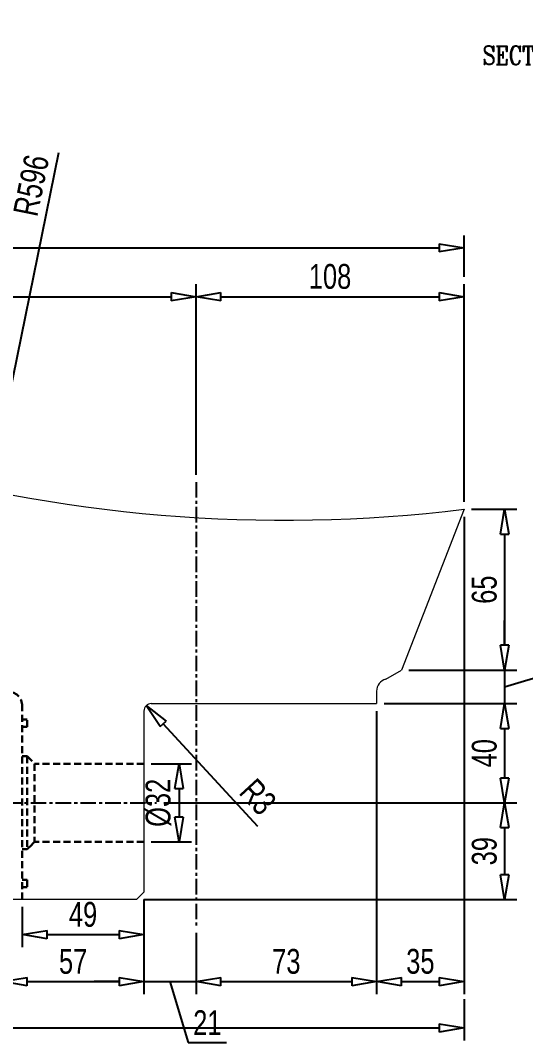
# Model space of a CAD drawing. Header units: millimetres. Extents: x 135002 to 160744, y 22203 to 27033.
# Drawn here: x 146666 to 146869.5, y 23356.1 to 23768.2 of the extents above; entities that cross this region are included whole.
import ezdxf

# ---------------------------------------------------------------- set-up
doc = ezdxf.new("R2010")
doc.units = ezdxf.units.MM
doc.header["$LTSCALE"] = 25
doc.linetypes.add('CENTER', pattern=[2, 1.25, -0.25, 0.25, -0.25])
doc.linetypes.add('HIDDEN', pattern=[0.375, 0.25, -0.125])
doc.layers.get('0').update_dxf_attribs({"linetype": 'CONTINUOUS'})
doc.layers.get('Defpoints').update_dxf_attribs({"linetype": 'CONTINUOUS'})
doc.layers.add('04 DIMENSION', color=7, linetype='CONTINUOUS', lineweight=18)
doc.layers.add('main', color=7, linetype='CONTINUOUS', lineweight=30)
doc.styles.add('DIM-1', font='swisscl.ttf')
doc.styles.add('ROMANC', font='romanc', dxfattribs={"height": 1050})
doc.dimstyles.new('DIM-1', dxfattribs={"dimscale": 5, "dimtxt": 2, "dimasz": 2, "dimexe": 1, "dimexo": 0.6, "dimgap": 0.6, "dimtad": 1, "dimdec": 0, "dimzin": 0, "dimdsep": 46, "dimtxsty": 'DIM-1', "dimblk": 'CLOSEDBLANK', "dimcen": 0, "dimclrd": 8, "dimclre": 8, "dimclrt": 6, "dimadec": 0, "dimazin": 0, "dimtfac": 1, "dimtdec": 0, "dimtmove": 1, "dimatfit": 0, "dimfxl": 1, "dimtolj": 1, "dimtzin": 0, "dimarcsym": 1})

# ---------------------------------------------------------------- blocks, each defined once
blk = doc.blocks.new('_ClosedBlank')
at = {"color": 0, "linetype": 'ByBlock', "lineweight": -2}
for p, q in [((-1, 0.167), (0, 0)), ((-1, 0.167), (-1, -0.167)), ((0, 0), (-1, -0.167))]:
    blk.add_line(p, q, dxfattribs=at)
blk = doc.blocks.new('*D89')
at = {"layer": '04 DIMENSION', "color": 8, "linetype": 'Continuous', "lineweight": -2, "transparency": 16777216}
for p, q in [((146441.75, 23641.87), (146441.75, 23661.79)), ((146736.72, 23585.04), (146736.72, 23661.79))]:
    blk.add_line(p, q, dxfattribs=at)
at = {"layer": '04 DIMENSION', "color": 8, "lineweight": -2, "transparency": 16777216}
blk.add_line((146451.75, 23656.79), (146726.72, 23656.79), dxfattribs=at)
at = {"layer": 'Defpoints', "color": 0, "transparency": 16777216}
for p in [(146736.72, 23656.79), (146441.75, 23638.87), (146736.72, 23582.04)]:
    blk.add_point(p, dxfattribs=at)
at = {"layer": '04 DIMENSION', "color": 8, "lineweight": -2, "transparency": 16777216, "xscale": 10, "yscale": 10, "zscale": 10, "rotation": 180}
blk.add_blockref('_ClosedBlank', (146441.75, 23656.79), dxfattribs=at)
at = {"layer": '04 DIMENSION', "color": 8, "lineweight": -2, "transparency": 16777216, "xscale": 10, "yscale": 10, "zscale": 10}
blk.add_blockref('_ClosedBlank', (146736.72, 23656.79), dxfattribs=at)
at = {"layer": '04 DIMENSION', "color": 6, "transparency": 16777216, "insert": (146589.23, 23664.91), "char_height": 10, "attachment_point": 5, "style": 'DIM-1'}
blk.add_mtext('\\A1;295', dxfattribs=at)
blk = doc.blocks.new('*D90')
at = {"layer": '04 DIMENSION', "color": 8, "linetype": 'Continuous', "lineweight": -2, "transparency": 16777216}
for p, q in [((146736.72, 23626.42), (146736.72, 23661.79)), ((146844.71, 23574.07), (146844.71, 23661.79))]:
    blk.add_line(p, q, dxfattribs=at)
at = {"layer": '04 DIMENSION', "color": 8, "lineweight": -2, "transparency": 16777216}
blk.add_line((146746.72, 23656.79), (146834.71, 23656.79), dxfattribs=at)
at = {"layer": 'Defpoints', "color": 0, "transparency": 16777216}
for p in [(146844.71, 23656.79), (146736.72, 23623.42), (146844.71, 23571.07)]:
    blk.add_point(p, dxfattribs=at)
at = {"layer": '04 DIMENSION', "color": 8, "lineweight": -2, "transparency": 16777216, "xscale": 10, "yscale": 10, "zscale": 10, "rotation": 180}
blk.add_blockref('_ClosedBlank', (146736.72, 23656.79), dxfattribs=at)
at = {"layer": '04 DIMENSION', "color": 8, "lineweight": -2, "transparency": 16777216, "xscale": 10, "yscale": 10, "zscale": 10}
blk.add_blockref('_ClosedBlank', (146844.71, 23656.79), dxfattribs=at)
at = {"layer": '04 DIMENSION', "color": 6, "transparency": 16777216, "insert": (146790.71, 23664.91), "char_height": 10, "attachment_point": 5, "style": 'DIM-1'}
blk.add_mtext('\\A1;108', dxfattribs=at)
blk = doc.blocks.new('*D91')
at = {"layer": '04 DIMENSION', "color": 8, "lineweight": -2, "transparency": 16777216}
blk.add_line((146681.32, 23714.77), (146655.61, 23588.43), dxfattribs=at)
at = {"layer": 'Defpoints', "color": 0, "transparency": 16777216}
for p in [(146772.39, 24162.26), (146653.61, 23578.63)]:
    blk.add_point(p, dxfattribs=at)
at = {"layer": '04 DIMENSION', "color": 8, "lineweight": -2, "transparency": 16777216, "xscale": 10, "yscale": 10, "zscale": 10, "rotation": 258.4967789000252}
blk.add_blockref('_ClosedBlank', (146653.61, 23578.63), dxfattribs=at)
at = {"layer": '04 DIMENSION', "color": 6, "transparency": 16777216, "insert": (146670.36, 23701.66), "char_height": 10, "attachment_point": 5, "rotation": 78.4968, "style": 'DIM-1'}
blk.add_mtext('\\A1;R596', dxfattribs=at)
blk = doc.blocks.new('*D93')
at = {"layer": '04 DIMENSION', "color": 8, "linetype": 'Continuous', "lineweight": -2, "transparency": 16777216}
for p, q in [((146847.71, 23571.07), (146866, 23571.07)), ((146822.47, 23506.27), (146866, 23506.27))]:
    blk.add_line(p, q, dxfattribs=at)
at = {"layer": '04 DIMENSION', "color": 8, "lineweight": -2, "transparency": 16777216}
blk.add_line((146861, 23561.07), (146861, 23516.27), dxfattribs=at)
at = {"layer": 'Defpoints', "color": 0, "transparency": 16777216}
for p in [(146844.71, 23571.07), (146819.47, 23506.27), (146861, 23506.27)]:
    blk.add_point(p, dxfattribs=at)
at = {"layer": '04 DIMENSION', "color": 8, "lineweight": -2, "transparency": 16777216, "xscale": 10, "yscale": 10, "zscale": 10}
for p, rotation in [((146861, 23571.07), 90), ((146861, 23506.27), 270)]:
    blk.add_blockref('_ClosedBlank', p, dxfattribs=dict(at, rotation=rotation))
at = {"layer": '04 DIMENSION', "color": 6, "transparency": 16777216, "insert": (146852.88, 23538.67), "char_height": 10, "attachment_point": 5, "rotation": 90, "style": 'DIM-1'}
blk.add_mtext('\\A1;65', dxfattribs=at)
blk = doc.blocks.new('*D94')
at = {"layer": '04 DIMENSION', "color": 8, "lineweight": -2, "transparency": 16777216}
for p, q in [((146861, 23516.27), (146861, 23526.27)), ((146885.5, 23506.85), (146885.5, 23523.92)), ((146861, 23499.5), (146885.5, 23506.85)), ((146861, 23506.27), (146861, 23492.73)), ((146861, 23506.27), (146861, 23492.73)), ((146861, 23482.73), (146861, 23472.73))]:
    blk.add_line(p, q, dxfattribs=at)
at = {"layer": '04 DIMENSION', "color": 8, "linetype": 'Continuous', "lineweight": -2, "transparency": 16777216}
for p, q in [((146847.24, 23506.27), (146866, 23506.27)), ((146812.48, 23492.73), (146866, 23492.73))]:
    blk.add_line(p, q, dxfattribs=at)
at = {"layer": 'Defpoints', "color": 0, "transparency": 16777216}
for p in [(146844.24, 23506.27), (146809.48, 23492.73), (146861, 23492.73)]:
    blk.add_point(p, dxfattribs=at)
at = {"layer": '04 DIMENSION', "color": 8, "lineweight": -2, "transparency": 16777216, "xscale": 10, "yscale": 10, "zscale": 10}
for p, rotation in [((146861, 23506.27), 270), ((146861, 23492.73), 90)]:
    blk.add_blockref('_ClosedBlank', p, dxfattribs=dict(at, rotation=rotation))
at = {"layer": '04 DIMENSION', "color": 6, "transparency": 16777216, "insert": (146877.5, 23515.39), "char_height": 10, "attachment_point": 5, "rotation": 90, "style": 'DIM-1'}
blk.add_mtext('\\A1;14', dxfattribs=at)
blk = doc.blocks.new('*D95')
at = {"layer": '04 DIMENSION', "color": 8, "linetype": 'Continuous', "lineweight": -2, "transparency": 16777216}
for p, q in [((146842.24, 23492.73), (146866, 23492.73)), ((146723.74, 23452.73), (146866, 23452.73))]:
    blk.add_line(p, q, dxfattribs=at)
at = {"layer": '04 DIMENSION', "color": 8, "lineweight": -2, "transparency": 16777216}
blk.add_line((146861, 23482.73), (146861, 23462.73), dxfattribs=at)
at = {"layer": 'Defpoints', "color": 0, "transparency": 16777216}
for p in [(146839.24, 23492.73), (146720.74, 23452.73), (146861, 23452.73)]:
    blk.add_point(p, dxfattribs=at)
at = {"layer": '04 DIMENSION', "color": 8, "lineweight": -2, "transparency": 16777216, "xscale": 10, "yscale": 10, "zscale": 10}
for p, rotation in [((146861, 23492.73), 90), ((146861, 23452.73), 270)]:
    blk.add_blockref('_ClosedBlank', p, dxfattribs=dict(at, rotation=rotation))
at = {"layer": '04 DIMENSION', "color": 6, "transparency": 16777216, "insert": (146852.88, 23472.73), "char_height": 10, "attachment_point": 5, "rotation": 90, "style": 'DIM-1'}
blk.add_mtext('\\A1;40', dxfattribs=at)
blk = doc.blocks.new('*D96')
at = {"layer": '04 DIMENSION', "color": 8, "linetype": 'Continuous', "lineweight": -2, "transparency": 16777216}
for p, q in [((146818.87, 23452.73), (146866, 23452.73)), ((146715.72, 23413.73), (146866, 23413.73))]:
    blk.add_line(p, q, dxfattribs=at)
at = {"layer": '04 DIMENSION', "color": 8, "lineweight": -2, "transparency": 16777216}
blk.add_line((146861, 23442.73), (146861, 23423.73), dxfattribs=at)
at = {"layer": 'Defpoints', "color": 0, "transparency": 16777216}
for p in [(146815.87, 23452.73), (146712.72, 23413.73), (146861, 23413.73)]:
    blk.add_point(p, dxfattribs=at)
at = {"layer": '04 DIMENSION', "color": 8, "lineweight": -2, "transparency": 16777216, "xscale": 10, "yscale": 10, "zscale": 10}
for p, rotation in [((146861, 23452.73), 90), ((146861, 23413.73), 270)]:
    blk.add_blockref('_ClosedBlank', p, dxfattribs=dict(at, rotation=rotation))
at = {"layer": '04 DIMENSION', "color": 6, "transparency": 16777216, "insert": (146852.88, 23433.23), "char_height": 10, "attachment_point": 5, "rotation": 90, "style": 'DIM-1'}
blk.add_mtext('\\A1;39', dxfattribs=at)
blk = doc.blocks.new('*D97')
at = {"layer": '04 DIMENSION', "color": 8, "linetype": 'Continuous', "lineweight": -2, "transparency": 16777216}
for p, q in [((146441.75, 23664.79), (146441.75, 23681.5)), ((146844.71, 23664.79), (146844.71, 23681.5))]:
    blk.add_line(p, q, dxfattribs=at)
at = {"layer": '04 DIMENSION', "color": 8, "lineweight": -2, "transparency": 16777216}
blk.add_line((146451.75, 23676.5), (146834.71, 23676.5), dxfattribs=at)
at = {"layer": 'Defpoints', "color": 0, "transparency": 16777216}
for p in [(146844.71, 23676.5), (146441.75, 23661.79), (146844.71, 23661.79)]:
    blk.add_point(p, dxfattribs=at)
at = {"layer": '04 DIMENSION', "color": 8, "lineweight": -2, "transparency": 16777216, "xscale": 10, "yscale": 10, "zscale": 10, "rotation": 180}
blk.add_blockref('_ClosedBlank', (146441.75, 23676.5), dxfattribs=at)
at = {"layer": '04 DIMENSION', "color": 8, "lineweight": -2, "transparency": 16777216, "xscale": 10, "yscale": 10, "zscale": 10}
blk.add_blockref('_ClosedBlank', (146844.71, 23676.5), dxfattribs=at)
at = {"layer": '04 DIMENSION', "color": 6, "transparency": 16777216, "insert": (146643.23, 23684.62), "char_height": 10, "attachment_point": 5, "style": 'DIM-1'}
blk.add_mtext('\\A1;403', dxfattribs=at)
blk = doc.blocks.new('*D98')
at = {"layer": '04 DIMENSION', "color": 8, "linetype": 'Continuous', "lineweight": -2, "transparency": 16777216}
for p, q in [((146715.72, 23413.73), (146715.72, 23375.63)), ((146658.72, 23410.73), (146658.72, 23375.63))]:
    blk.add_line(p, q, dxfattribs=at)
at = {"layer": '04 DIMENSION', "color": 8, "lineweight": -2, "transparency": 16777216}
blk.add_line((146668.72, 23380.63), (146705.72, 23380.63), dxfattribs=at)
at = {"layer": 'Defpoints', "color": 0, "transparency": 16777216}
for p in [(146715.72, 23416.73), (146658.72, 23413.73), (146715.72, 23380.63)]:
    blk.add_point(p, dxfattribs=at)
at = {"layer": '04 DIMENSION', "color": 8, "lineweight": -2, "transparency": 16777216, "xscale": 10, "yscale": 10, "zscale": 10, "rotation": 180}
blk.add_blockref('_ClosedBlank', (146658.72, 23380.63), dxfattribs=at)
at = {"layer": '04 DIMENSION', "color": 8, "lineweight": -2, "transparency": 16777216, "xscale": 10, "yscale": 10, "zscale": 10}
blk.add_blockref('_ClosedBlank', (146715.72, 23380.63), dxfattribs=at)
at = {"layer": '04 DIMENSION', "color": 6, "transparency": 16777216, "insert": (146687.22, 23388.73), "char_height": 10, "attachment_point": 5, "style": 'DIM-1'}
blk.add_mtext('\\A1;57', dxfattribs=at)
blk = doc.blocks.new('*D99')
at = {"layer": '04 DIMENSION', "color": 8, "linetype": 'Continuous', "lineweight": -2, "transparency": 16777216}
for p, q in [((146809.48, 23489.73), (146809.48, 23375.63)), ((146736.72, 23400.33), (146736.72, 23375.63))]:
    blk.add_line(p, q, dxfattribs=at)
at = {"layer": '04 DIMENSION', "color": 8, "lineweight": -2, "transparency": 16777216}
blk.add_line((146746.72, 23380.63), (146799.48, 23380.63), dxfattribs=at)
at = {"layer": 'Defpoints', "color": 0, "transparency": 16777216}
for p in [(146809.48, 23492.73), (146736.72, 23403.33), (146809.48, 23380.63)]:
    blk.add_point(p, dxfattribs=at)
at = {"layer": '04 DIMENSION', "color": 8, "lineweight": -2, "transparency": 16777216, "xscale": 10, "yscale": 10, "zscale": 10, "rotation": 180}
blk.add_blockref('_ClosedBlank', (146736.72, 23380.63), dxfattribs=at)
at = {"layer": '04 DIMENSION', "color": 8, "lineweight": -2, "transparency": 16777216, "xscale": 10, "yscale": 10, "zscale": 10}
blk.add_blockref('_ClosedBlank', (146809.48, 23380.63), dxfattribs=at)
at = {"layer": '04 DIMENSION', "color": 6, "transparency": 16777216, "insert": (146773.1, 23388.75), "char_height": 10, "attachment_point": 5, "style": 'DIM-1'}
blk.add_mtext('\\A1;73', dxfattribs=at)
blk = doc.blocks.new('*D100')
at = {"layer": '04 DIMENSION', "color": 8, "linetype": 'Continuous', "lineweight": -2, "transparency": 16777216}
for p, q in [((146844.71, 23568.07), (146844.71, 23375.63)), ((146809.48, 23476.51), (146809.48, 23375.63))]:
    blk.add_line(p, q, dxfattribs=at)
at = {"layer": '04 DIMENSION', "color": 8, "lineweight": -2, "transparency": 16777216}
blk.add_line((146819.48, 23380.63), (146834.71, 23380.63), dxfattribs=at)
at = {"layer": 'Defpoints', "color": 0, "transparency": 16777216}
for p in [(146844.71, 23571.07), (146809.48, 23479.51), (146844.71, 23380.63)]:
    blk.add_point(p, dxfattribs=at)
at = {"layer": '04 DIMENSION', "color": 8, "lineweight": -2, "transparency": 16777216, "xscale": 10, "yscale": 10, "zscale": 10, "rotation": 180}
blk.add_blockref('_ClosedBlank', (146809.48, 23380.63), dxfattribs=at)
at = {"layer": '04 DIMENSION', "color": 8, "lineweight": -2, "transparency": 16777216, "xscale": 10, "yscale": 10, "zscale": 10}
blk.add_blockref('_ClosedBlank', (146844.71, 23380.63), dxfattribs=at)
at = {"layer": '04 DIMENSION', "color": 6, "transparency": 16777216, "insert": (146827.09, 23388.76), "char_height": 10, "attachment_point": 5, "style": 'DIM-1'}
blk.add_mtext('\\A1;35', dxfattribs=at)
blk = doc.blocks.new('*D102')
at = {"layer": '04 DIMENSION', "color": 8, "linetype": 'Continuous', "lineweight": -2, "transparency": 16777216}
for p, q in [((146715.72, 23397.02), (146715.72, 23375.63)), ((146736.72, 23397.02), (146736.72, 23375.63))]:
    blk.add_line(p, q, dxfattribs=at)
at = {"layer": '04 DIMENSION', "color": 8, "lineweight": -2, "transparency": 16777216}
for p, q in [((146705.72, 23380.63), (146695.72, 23380.63)), ((146715.72, 23380.63), (146736.72, 23380.63)), ((146715.72, 23380.63), (146736.72, 23380.63)), ((146726.22, 23380.63), (146733.58, 23356.07)), ((146746.72, 23380.63), (146756.72, 23380.63)), ((146733.58, 23356.07), (146748.99, 23356.07))]:
    blk.add_line(p, q, dxfattribs=at)
at = {"layer": 'Defpoints', "color": 0, "transparency": 16777216}
for p in [(146715.72, 23400.02), (146736.72, 23400.02), (146736.72, 23380.63)]:
    blk.add_point(p, dxfattribs=at)
at = {"layer": '04 DIMENSION', "color": 8, "lineweight": -2, "transparency": 16777216, "xscale": 10, "yscale": 10, "zscale": 10}
blk.add_blockref('_ClosedBlank', (146715.72, 23380.63), dxfattribs=at)
at = {"layer": '04 DIMENSION', "color": 8, "lineweight": -2, "transparency": 16777216, "xscale": 10, "yscale": 10, "zscale": 10, "rotation": 180}
blk.add_blockref('_ClosedBlank', (146736.72, 23380.63), dxfattribs=at)
at = {"layer": '04 DIMENSION', "color": 6, "transparency": 16777216, "insert": (146741.29, 23364.09), "char_height": 10, "attachment_point": 5, "style": 'DIM-1'}
blk.add_mtext('\\A1;21', dxfattribs=at)
blk = doc.blocks.new('*D116')
at = {"layer": '04 DIMENSION', "color": 8, "linetype": 'Continuous', "lineweight": -2, "transparency": 16777216}
for p, q in [((146718.72, 23468.48), (146734.88, 23468.48)), ((146718.72, 23436.98), (146734.88, 23436.98))]:
    blk.add_line(p, q, dxfattribs=at)
at = {"layer": '04 DIMENSION', "color": 8, "lineweight": -2, "transparency": 16777216}
blk.add_line((146729.88, 23458.48), (146729.88, 23446.98), dxfattribs=at)
at = {"layer": 'Defpoints', "color": 0, "transparency": 16777216}
for p in [(146715.72, 23468.48), (146715.72, 23436.98), (146729.88, 23436.98)]:
    blk.add_point(p, dxfattribs=at)
at = {"layer": '04 DIMENSION', "color": 8, "lineweight": -2, "transparency": 16777216, "xscale": 10, "yscale": 10, "zscale": 10}
for p, rotation in [((146729.88, 23468.48), 90), ((146729.88, 23436.98), 270)]:
    blk.add_blockref('_ClosedBlank', p, dxfattribs=dict(at, rotation=rotation))
at = {"layer": '04 DIMENSION', "color": 6, "transparency": 16777216, "insert": (146721.61, 23452.73), "char_height": 10, "attachment_point": 5, "rotation": 90, "style": 'DIM-1'}
blk.add_mtext('\\A1;%%C32', dxfattribs=at)
blk = doc.blocks.new('*D118')
at = {"layer": '04 DIMENSION', "color": 8, "linetype": 'Continuous', "lineweight": -2, "transparency": 16777216}
for p, q in [((146666.72, 23410.73), (146666.72, 23394.58)), ((146715.72, 23402.26), (146715.72, 23394.58))]:
    blk.add_line(p, q, dxfattribs=at)
at = {"layer": '04 DIMENSION', "color": 8, "lineweight": -2, "transparency": 16777216}
blk.add_line((146676.72, 23399.58), (146705.72, 23399.58), dxfattribs=at)
at = {"layer": 'Defpoints', "color": 0, "transparency": 16777216}
for p in [(146666.72, 23413.73), (146715.72, 23405.26), (146715.72, 23399.58)]:
    blk.add_point(p, dxfattribs=at)
at = {"layer": '04 DIMENSION', "color": 8, "lineweight": -2, "transparency": 16777216, "xscale": 10, "yscale": 10, "zscale": 10, "rotation": 180}
blk.add_blockref('_ClosedBlank', (146666.72, 23399.58), dxfattribs=at)
at = {"layer": '04 DIMENSION', "color": 8, "lineweight": -2, "transparency": 16777216, "xscale": 10, "yscale": 10, "zscale": 10}
blk.add_blockref('_ClosedBlank', (146715.72, 23399.58), dxfattribs=at)
at = {"layer": '04 DIMENSION', "color": 6, "transparency": 16777216, "insert": (146691.22, 23407.69), "char_height": 10, "attachment_point": 5, "style": 'DIM-1'}
blk.add_mtext('\\A1;49', dxfattribs=at)
blk = doc.blocks.new('*D119')
at = {"layer": '04 DIMENSION', "color": 8, "lineweight": -2, "transparency": 16777216}
blk.add_line((146761.64, 23443.17), (146723.46, 23484.59), dxfattribs=at)
at = {"layer": 'Defpoints', "color": 0, "transparency": 16777216}
for p in [(146716.68, 23491.94), (146718.72, 23489.73)]:
    blk.add_point(p, dxfattribs=at)
at = {"layer": '04 DIMENSION', "color": 8, "lineweight": -2, "transparency": 16777216, "xscale": 10, "yscale": 10, "zscale": 10, "rotation": 132.6753825687915}
blk.add_blockref('_ClosedBlank', (146716.68, 23491.94), dxfattribs=at)
at = {"layer": '04 DIMENSION', "color": 6, "transparency": 16777216, "insert": (146761.67, 23455.13), "char_height": 10, "attachment_point": 5, "rotation": 312.6754, "style": 'DIM-1'}
blk.add_mtext('\\A1;R3', dxfattribs=at)
blk = doc.blocks.new('*D250')
at = {"layer": '04 DIMENSION', "color": 8, "linetype": 'Continuous', "lineweight": -2, "transparency": 16777216}
for p, q in [((146441.75, 23373.63), (146441.75, 23356.94)), ((146844.71, 23373.63), (146844.71, 23356.94))]:
    blk.add_line(p, q, dxfattribs=at)
at = {"layer": '04 DIMENSION', "color": 8, "lineweight": -2, "transparency": 16777216}
blk.add_line((146451.75, 23361.94), (146834.71, 23361.94), dxfattribs=at)
at = {"layer": 'Defpoints', "color": 0, "transparency": 16777216}
for p in [(146441.75, 23376.63), (146844.71, 23376.63), (146844.71, 23361.94)]:
    blk.add_point(p, dxfattribs=at)
at = {"layer": '04 DIMENSION', "color": 8, "lineweight": -2, "transparency": 16777216, "xscale": 10, "yscale": 10, "zscale": 10, "rotation": 180}
blk.add_blockref('_ClosedBlank', (146441.75, 23361.94), dxfattribs=at)
at = {"layer": '04 DIMENSION', "color": 8, "lineweight": -2, "transparency": 16777216, "xscale": 10, "yscale": 10, "zscale": 10}
blk.add_blockref('_ClosedBlank', (146844.71, 23361.94), dxfattribs=at)
at = {"layer": '04 DIMENSION', "color": 6, "transparency": 16777216, "insert": (146643.23, 23370.06), "char_height": 10, "attachment_point": 5, "style": 'DIM-1'}
blk.add_mtext('\\A1;403', dxfattribs=at)

msp = doc.modelspace()

# ---------------------------------------------------------------- linework, layer by layer
at = {"color": 1, "linetype": 'CENTER', "ltscale": 0.2}
for p, q in [((146736.717, 23582.042), (146736.717, 23403.333)), ((146660.179, 23452.733), (146720.742, 23452.733))]:
    msp.add_line(p, q, dxfattribs=at)
at = {"layer": '04 DIMENSION', "color": 7}
for p, q in [((146844.705, 23571.07), (146819.467, 23506.272)), ((146813.23, 23502.575), (146819.467, 23506.272)), ((146809.477, 23497.733), (146809.477, 23492.733)), ((146718.717, 23492.733), (146809.477, 23492.733)), ((146715.717, 23489.733), (146715.717, 23416.733)), ((146715.717, 23416.733), (146712.717, 23413.733)), ((146712.717, 23413.733), (146658.717, 23413.733))]:
    msp.add_line(p, q, dxfattribs=at)
for centre, radius, start, end in [((146772.389, 24162.264), 595.6, 253.450825, 276.973948), ((146814.477, 23497.733), 5, 104.43944, 180), ((146718.717, 23489.733), 3, 90, 180)]:
    msp.add_arc(centre, radius, start, end, dxfattribs=at)
at = {"layer": 'main', "color": 6, "linetype": 'HIDDEN', "ltscale": 0.45}
for p, q in [((146666.717, 23413.733), (146666.717, 23491.733)), ((146668.717, 23486.305), (146666.717, 23486.305)), ((146668.717, 23483.305), (146666.717, 23483.305)), ((146668.717, 23483.305), (146668.717, 23486.305)), ((146668.715, 23471.483), (146666.717, 23471.483)), ((146668.715, 23471.483), (146668.715, 23433.983)), ((146668.715, 23471.483), (146671.715, 23468.483)), ((146715.717, 23468.483), (146671.715, 23468.483)), ((146671.715, 23468.483), (146671.715, 23436.983)), ((146668.715, 23433.983), (146666.717, 23433.983)), ((146671.715, 23436.983), (146668.715, 23433.983)), ((146668.715, 23433.983), (146671.715, 23436.983)), ((146715.717, 23436.983), (146671.715, 23436.983)), ((146668.717, 23421.662), (146666.717, 23421.662)), ((146668.717, 23421.662), (146668.717, 23418.662)), ((146668.717, 23418.662), (146666.717, 23418.662))]:
    msp.add_line(p, q, dxfattribs=at)
msp.add_arc((146660.717, 23491.733), 6, 0, 90, dxfattribs=at)
msp.add_arc((146660.717, 23491.733), 6, 0, 90, dxfattribs=at)

# ---------------------------------------------------------------- texts
at = {"layer": '04 DIMENSION', "style": 'ROMANC', "width": 0.8}
msp.add_text("SECTION 'B-B' (RIDGE IN CENTER)", height=7.5, dxfattribs=at).set_placement((146852.145, 23750.359))

# ---------------------------------------------------------------- dimensions: what is measured, and where the dimension line sits
at = {"layer": '04 DIMENSION'}
for center, mpoint, picture, middle in [((146772.389, 24162.264), (146653.613, 23578.627), '*D91', (146678.32, 23700.036)), ((146718.717, 23489.733), (146716.684, 23491.939), '*D119', (146755.696, 23449.625))]:
    dim = msp.add_radius_dim(center=center, mpoint=mpoint, dimstyle='DIM-1', dxfattribs=at)
    dim.commit()
    dim.dimension.update_dxf_attribs({"geometry": picture, "text_midpoint": middle, "dimtype": 164})
for base, p1, p2, picture, middle in [((146844.705, 23676.496), (146441.748, 23661.789), (146844.705, 23661.789), '*D97', (146643.227, 23684.624)), ((146736.717, 23656.789), (146441.748, 23638.866), (146736.717, 23582.042), '*D89', (146589.233, 23664.91)), ((146844.705, 23656.789), (146736.717, 23623.416), (146844.705, 23571.07), '*D90', (146790.711, 23664.91)), ((146844.705, 23380.629), (146809.477, 23479.514), (146844.705, 23571.07), '*D100', (146827.091, 23388.757)), ((146809.477, 23380.629), (146736.717, 23403.333), (146809.477, 23492.733), '*D99', (146773.097, 23388.751)), ((146715.717, 23380.629), (146658.717, 23413.733), (146715.717, 23416.733), '*D98', (146687.217, 23388.731)), ((146715.717, 23399.579), (146666.717, 23413.733), (146715.717, 23405.265), '*D118', (146691.217, 23407.694)), ((146736.717, 23380.629), (146715.717, 23400.019), (146736.717, 23400.019), '*D102', (146736.585, 23364.09)), ((146844.705, 23361.936), (146441.748, 23376.629), (146844.705, 23376.629), '*D250', (146643.227, 23370.063))]:
    dim = msp.add_linear_dim(base=base, p1=p1, p2=p2, dimstyle='DIM-1', dxfattribs=at)
    dim.commit()
    dim.dimension.update_dxf_attribs({"geometry": picture, "text_midpoint": middle})
for base, p1, p2, picture, middle in [((146861.003, 23506.272), (146844.705, 23571.07), (146819.467, 23506.272), '*D93', (146852.882, 23538.671)), ((146861.003, 23492.733), (146844.235, 23506.272), (146809.477, 23492.733), '*D94', (146877.503, 23509.852)), ((146861.003, 23452.733), (146839.24, 23492.733), (146720.742, 23452.733), '*D95', (146852.882, 23472.733)), ((146861.003, 23413.733), (146815.874, 23452.733), (146712.717, 23413.733), '*D96', (146852.882, 23433.233))]:
    dim = msp.add_linear_dim(base=base, p1=p1, p2=p2, angle=90, dimstyle='DIM-1', dxfattribs=at)
    dim.commit()
    dim.dimension.update_dxf_attribs({"geometry": picture, "text_midpoint": middle})
dim = msp.add_linear_dim(base=(146729.8768345, 23436.982978095), p1=(146715.717040347, 23468.482978095), p2=(146715.717040347, 23436.982978095), angle=90, text='%%C<>', dimstyle='DIM-1', dxfattribs=at)
dim.commit()
dim.dimension.update_dxf_attribs({"geometry": '*D116', "text_midpoint": (146721.611434762, 23452.732978095)})

doc.saveas('drawing.dxf')
